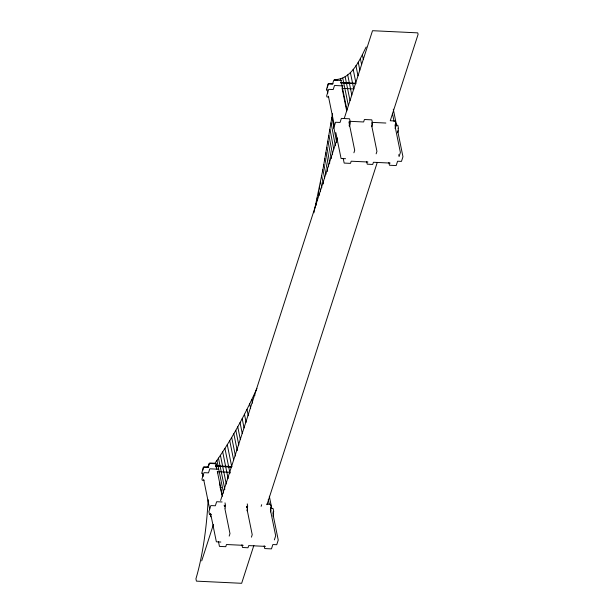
<?xml version="1.0" encoding="UTF-8"?>
<svg xmlns="http://www.w3.org/2000/svg" width="614" height="614" viewBox="0 0 614 614"><rect width="100%" height="100%" fill="white"/><g stroke="black" fill="none" stroke-linecap="round" stroke-linejoin="round"><path stroke-width="0.92" d="M219.873 482.504L219.666 483.955L221.861 494.738M332.512 113.674L323.087 168.673L313.9 212.812M202.628 470.723L203.879 466.832L208.369 467.047M327.339 87.403L328.59 83.519L333.08 83.734M208.89 465.42L209.673 462.987L214.931 463.232C231.547 439.87 245.155 414.496 256.944 388.401M216.696 464.514L215.898 466.985L215.752 466.256L231.348 467.001M333.632 128.234L335.566 122.247L340.056 122.462L341.361 118.395L349.573 118.794L350.164 121.718L349.635 123.36M220.603 500.471L337.424 137.912M201.699 560.881L213.465 524.356M344.239 118.487L372.521 30.7L417.766 32.864L418.08 34.399L390.258 120.743L395.262 120.981L395.861 123.905L395.339 125.532M224.916 506.68L225.445 505.03L225 502.843M229.183 536.099L229.981 533.627L224.847 508.377M353.902 152.779L354.7 150.315L348.913 121.887M247.158 507.747L247.688 506.097L247.242 503.902M247.035 510.825L247.565 509.183L247.012 506.458M371.869 124.427L372.399 122.785L371.808 119.853L364.417 119.5L363.618 121.971L349.704 121.303M371.892 126.645L372.422 125.003L372.015 122.992M261.142 506.35L261.671 504.708M251.425 537.166L252.216 534.694L247.081 509.443M376.136 153.845L376.935 151.374L371.654 125.417M253.866 545.393L241.655 583.3L196.411 581.136L195.935 578.772A120.444 31.867 -87.4 0 0 208.138 499.735M266.983 504.7L377.288 162.342M270.36 509.666L271.142 507.225L270.551 504.301L266.722 504.117M270.505 511.93L271.027 510.303L270.475 507.586M395.094 128.564L395.884 126.123L395.47 124.112M272.885 514.041L273.714 511.477L273.115 508.546L270.789 508.438M273.03 516.29L273.591 514.555L273.038 511.838M397.68 132.747L398.448 130.375L398.041 128.364M274.366 539.883L275.678 535.815L270.544 510.564M366.174 46.956C359.627 60.088 351.615 79.505 334.392 79.666M219.989 487.792L221.501 487.347M334.753 80.02L337.347 80.142M341.261 80.465L333.801 80.112L332.496 84.179L328.006 83.965L326.395 90.143M340.724 82.476L355.713 83.197M342.965 82.921L348.583 83.189M340.463 82.936L356.059 83.681M343.218 85.906L334.515 85.484L333.202 89.552L328.713 89.337L326.671 95.677L326.932 96.958L328.728 97.043M343.379 88.416L353.902 88.923M371.938 122.37L385.853 123.038M394.733 125.079L397.834 125.233L398.425 128.157M345.567 158.719L341.077 158.504L335.797 132.547M367.916 162.004L351.185 161.206L350.487 163.378L344.162 163.078L343.218 158.443M390.151 163.071L373.427 162.265L372.721 164.445L367.218 164.184L366.65 161.398M216.542 463.785L209.09 463.424L207.778 467.492L203.288 467.277L201.684 473.463M216.013 465.796L231.931 466.556M215.437 466.103L220.119 466.325M226.673 466.64L231.355 466.863M206.028 467.277L208.722 467.4M218.5 469.219L209.796 468.804L208.491 472.872L204.001 472.657L201.96 478.997L202.221 480.278L204.017 480.363M218.661 471.736L230.143 472.289M222.114 501.976L216.65 501.715L215.337 505.782L210.848 505.568L208.921 511.554L209.512 514.478L211.308 514.563M220.848 542.039L216.366 541.824L210.571 513.35M243.198 545.324L226.474 544.518L225.768 546.698L219.444 546.399L218.492 541.717M265.44 546.383L248.708 545.585L248.01 547.765L242.499 547.496L241.931 544.695M393.29 109.208L396.675 125.855M397.68 130.79L402.961 156.754L401.464 161.398L397.588 161.213L396.184 165.573L389.453 165.25L388.885 162.464M392.415 113.283L394.111 121.603M395.109 126.538L400.397 152.502L399.085 156.562L398.709 154.713M362.398 54.853L363.304 59.32M360.38 58.583L361.608 64.593M358.231 62.275L359.827 70.119M355.936 65.667L357.993 75.798M353.165 69.305L355.844 82.468M350.364 72.421L353.733 89.007M347.693 74.877L351.791 95.04M345.16 76.758L350.011 100.589M342.773 78.162L348.368 105.662M349.773 121.925L350.187 123.936L349.389 126.407L349.113 125.064M340.647 78.953L346.964 110.021M342.013 87.971L346.718 111.096M326.947 89.038L327.792 93.182M328.398 96.168L334.415 125.763M324.967 158.412L327.615 171.429M323.87 164.414L325.888 174.338M322.887 169.656L324.599 178.068M321.682 175.773L323.348 183.947M320.539 181.567L321.797 187.761M319.495 186.886L320.439 191.537M316.003 203.403L316.363 205.176M254.518 393.774L254.871 395.493M251.817 399.407L252.561 403.076M269.323 496.227L271.772 508.246M273.107 514.816L278.242 540.067L276.745 544.718L272.869 544.534L271.465 548.885L264.734 548.563L264.166 545.762M249.683 403.843L250.642 408.525M268.264 499.374L269.208 503.994M246.981 409.315L248.286 415.724M244.464 414.22L246.107 422.309M242.185 418.656L244.073 427.943M240.036 422.616L242.277 433.599M237.748 426.784L240.32 439.432M235.814 430.291L238.8 444.95M233.827 433.737L237.273 450.653M246.421 506.22L246.751 507.832M231.67 437.391L235.454 455.995M229.728 440.683L233.635 459.909M227.264 444.689L231.754 466.763M224.924 448.366L229.989 473.271M222.69 451.873L228.132 478.613M220.411 455.289L226.251 483.978M218.469 458.105L224.847 489.458M216.926 460.346L223.573 493.034M224.778 505.399L225.33 508.116M217.701 471.69L217.962 472.972M215.852 464.161L216.865 469.157M217.302 471.291L222.383 496.258M224.187 505.153L224.517 506.765M202.374 473.087L203.073 476.502M203.679 479.488L209.704 509.083M210.188 514.118L210.74 516.834M331.936 117.305L336.702 142.609M330.002 129.508L333.694 149.056M328.989 135.556L332.489 154.244M331.061 122.808L335.328 145.679M328.037 141.113L331.199 158.55M326.042 152.579L328.521 166.724M326.978 147.314L329.726 163.147M318.474 191.721L319.027 195.452M317.146 197.992L317.522 200.709"/></g></svg>
